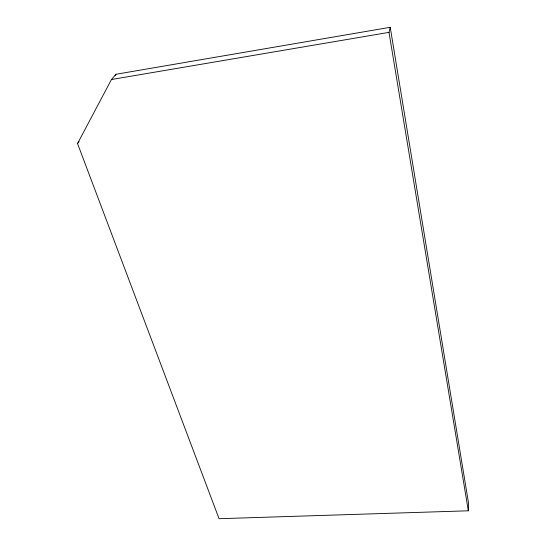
<?xml version="1.0" encoding="UTF-8"?>
<svg xmlns="http://www.w3.org/2000/svg" width="546" height="546" viewBox="0 0 546 546"><rect width="100%" height="100%" fill="white"/><g stroke="black" fill="none" stroke-linecap="round" stroke-linejoin="round"><path stroke-width="0.82" d="M468.338 510.797L468.468 502.668L390.226 27.3L115.929 74.283L111.452 79.518L77.532 143.564L219.062 518.7L468.338 510.797L389.005 32.364L390.226 27.3M115.131 75.778L115.929 74.283M77.532 143.564L79.081 141.66M111.452 79.518L389.005 32.364"/></g></svg>
